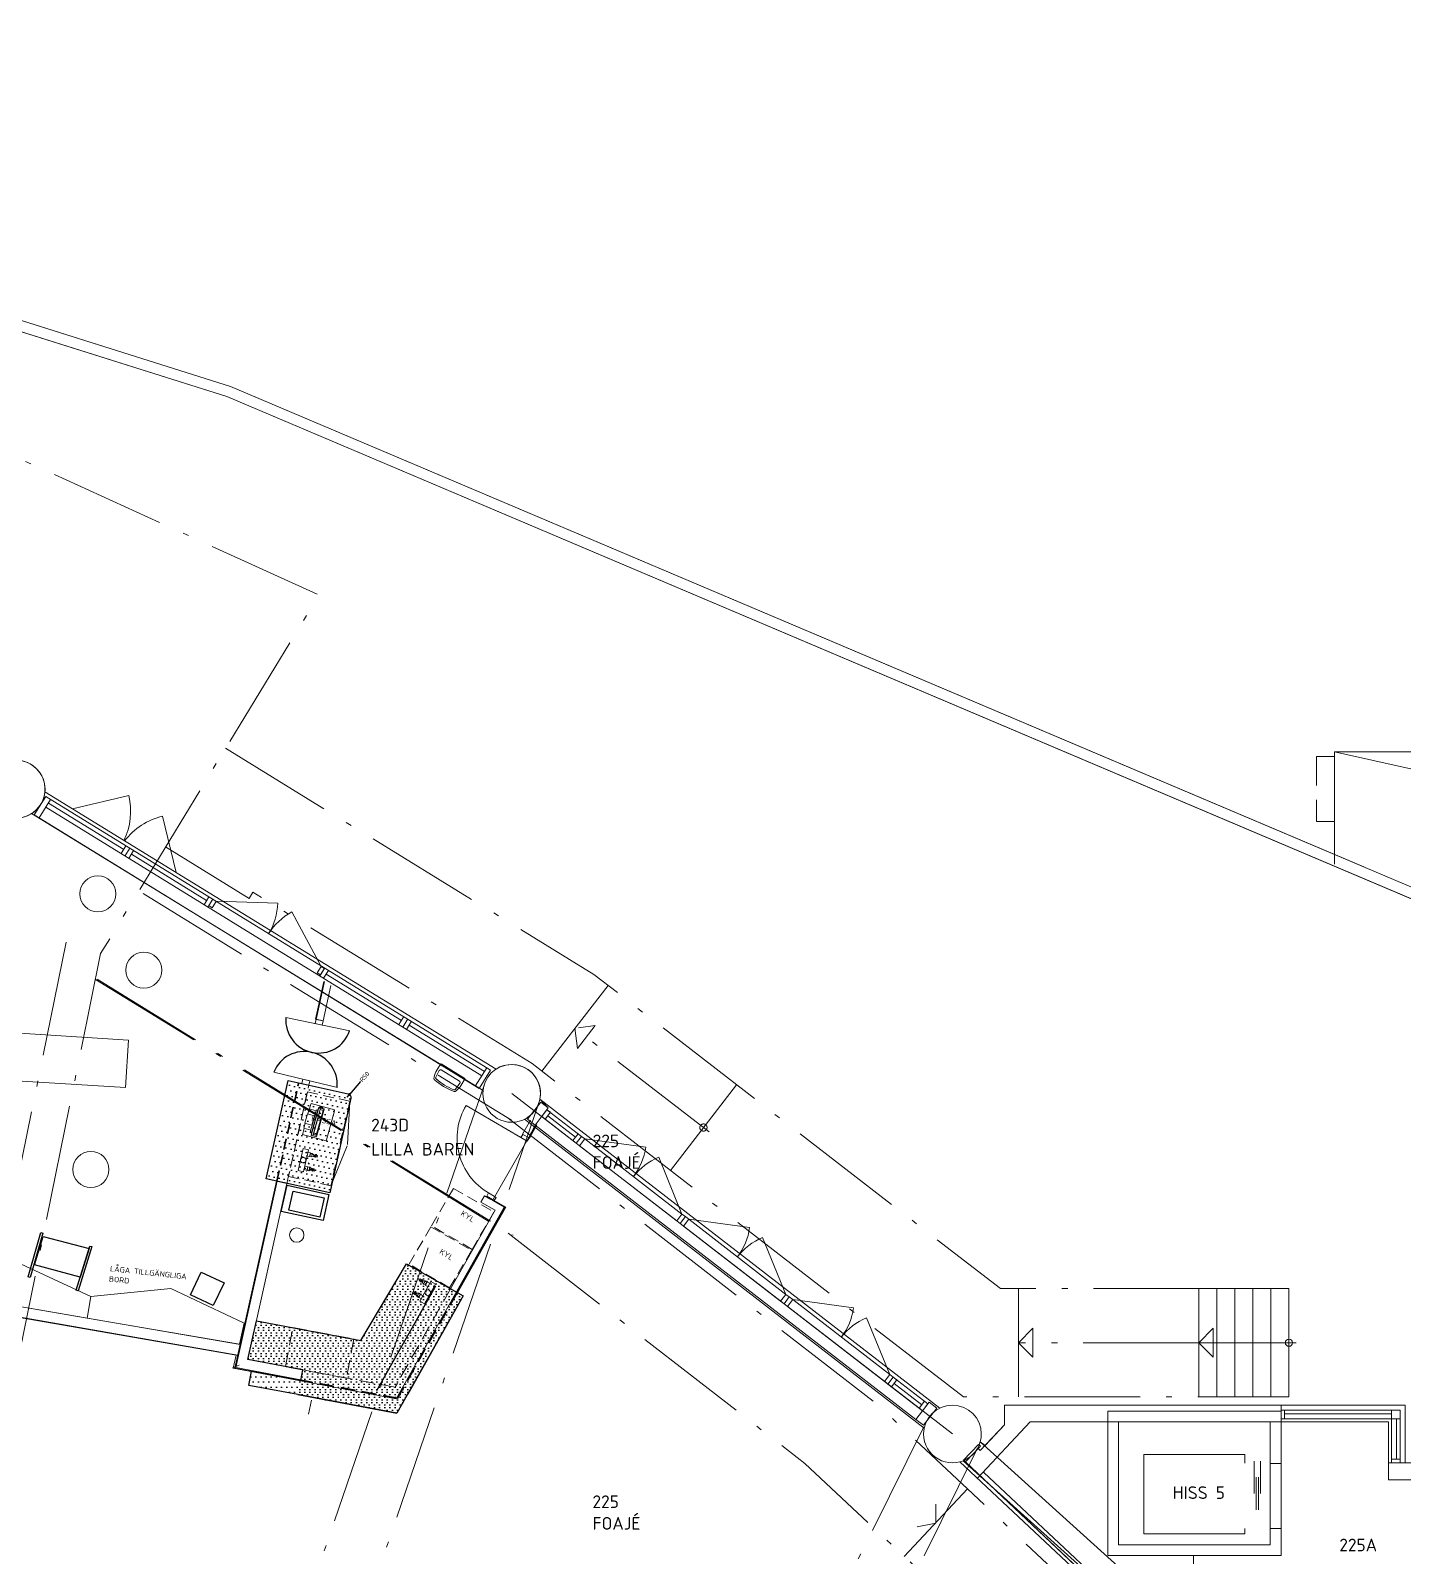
# Model space of a CAD drawing. Header units: millimetres. Extents: x -106764 to 80178, y -104573 to 57950.
# Drawn here: x 25211 to 44226, y 36826 to 57950 of the extents above; entities that cross this region are included whole.
import ezdxf

# ---------------------------------------------------------------- set-up
doc = ezdxf.new("R2010")
doc.units = ezdxf.units.MM
doc.header["$LTSCALE"] = 100
for name, pattern in [('2 Streckad kort', [2.25, 1.5, -0.75]), ('CONTINU', [0]), ('DASHED_2', [3, 2, -1]), ('IMPORT-A_PSTRECK_4', [24, 16, -3.6, 0.8, -3.6]), ('IMPORT-DASHED', [6, 4, -2])]:
    doc.linetypes.add(name, pattern=pattern)
doc.layers.get('DEFPOINTS').update_dxf_attribs({"lineweight": 9})
doc.layers.add('_LS skiss', color=6, linetype='CONTINU', lineweight=9, plot=False)
for name, color, linetype, lineweight in [('_LS SKISS RÖD', 1, 'CONTINU', 9), ('A-------AA-', 1, 'Continuous', 18), ('A-------T--', 1, 'Continuous', 13), ('A------D1-', 1, 'Continuous', 9), ('A-27C---E-N', 7, 'Continuous', 18), ('A-27D---E-N', 7, 'Continuous', 9), ('A-3312-EA-', 3, 'Continuous', 9), ('A-33121---', 1, 'Continuous', 9), ('A-3551-EA-', 1, 'Continuous', 9), ('A-3552-EA-', 1, 'Continuous', 9), ('A-3652-EA-', 1, 'Continuous', 9), ('A-42D--CE-E', 1, 'Continuous', 13), ('A-42D--CE-N', 1, 'Continuous', 9), ('A-43CB--E-N', 3, 'Continuous', 18), ('A-43CB--EJN', 1, 'Continuous', 9), ('A-43CC-CE-E', 10, 'Continuous', 25), ('A-44B---E-N', 1, 'Continuous', 9), ('A-45BY--E-N', 1, 'Continuous', 9), ('A-46C---E-N', 1, 'Continuous', 9), ('A-5-----E--', 1, 'Continuous', 0), ('A-5-----E-N', 1, 'Continuous', 9), ('A-71----E--', 1, 'Continuous', 0), ('A-A-BTA-E-A', 4, 'Continuous', 0), ('A030', 7, 'Continuous', 9), ('A030-B', 1, 'IMPORT-DASHED', 9), ('A030-O', 1, 'IMPORT-A_PSTRECK_4', 9), ('A030-R', 1, 'Continuous', 9), ('A032', 3, 'Continuous', 9), ('A036-O', 1, 'IMPORT-A_PSTRECK_4', 9), ('A036-R', 1, 'Continuous', 9), ('A037', 1, 'IMPORT-A_PSTRECK_4', 9), ('A040', 3, 'Continuous', 9), ('A045', 1, 'Continuous', 9), ('A050', 1, 'Continuous', 9), ('A120', 9, 'Continuous', 9), ('A120-NR', 9, 'Continuous', 9)]:
    doc.layers.add(name, color=color, linetype=linetype, lineweight=lineweight)
doc.layers.add('A-46B--B--N', color=1, linetype='Continuous')
doc.layers.add('människor', color=1, linetype='Continuous')
doc.styles.add('ISO', font='isocp.shx')
doc.styles.add('ISOCPEUR_3', font='isocpeur.ttf', dxfattribs={"height": 175})
doc.dimstyles.new('ABAKO1-100', dxfattribs={"dimscale": 100, "dimtxt": 2.5, "dimasz": 1, "dimexe": 1, "dimexo": 2, "dimgap": 1, "dimtad": 1, "dimdec": 0, "dimzin": 0, "dimdsep": 46, "dimtxsty": 'ISO', "dimblk1": 'OBLIQUE', "dimblk2": 'OBLIQUE', "dimsah": 1, "dimcen": 1, "dimdle": 1, "dimadec": 0, "dimazin": 0, "dimtfac": 1, "dimtdec": 0, "dimtmove": 0, "dimatfit": 3, "dimldrblk": 'OBLIQUE', "dimfxl": 1, "dimtolj": 1, "dimtzin": 0, "dimarcsym": 0})

# ---------------------------------------------------------------- blocks, each defined once
blk = doc.blocks.new('M_Concrete-Round-Column - 800 mm-1233862-A-40_P0010')
at = {"layer": 'A-27D---E-N'}
for start, end in [(360, 180), (180, 360)]:
    blk.add_arc((0, 0), 400, start, end, dxfattribs=at)
blk = doc.blocks.new('M_Concrete-Round-Column - 800 mm-1233887-A-40_P0010')
at = {"layer": 'A-27D---E-N'}
for start, end in [(360, 180), (180, 360)]:
    blk.add_arc((0, 0), 400, start, end, dxfattribs=at)
blk = doc.blocks.new('M_Concrete-Round-Column - 800 mm-1233912-A-40_P0010')
at = {"layer": 'A-27D---E-N'}
for start, end in [(360, 180), (180, 360)]:
    blk.add_arc((0, 0), 400, start, end, dxfattribs=at)
blk = doc.blocks.new('Parytterdörr standard - YDD_2000x2200_Bef-9789660-A-40_P0010')
at = {"layer": 'A-42D--CE-E'}
for p, q in [((-855, 245), (-287, 813)), ((830, 245), (262, 813))]:
    blk.add_line(p, q, dxfattribs=at)
for centre, start, end in [((-950, 150), 5.8226, 45), ((925, 150), 135, 174.1774)]:
    blk.add_arc(centre, 937, start, end, dxfattribs=at)
blk = doc.blocks.new('handfat litet')
at = {"layer": 'A050', "extrusion": (0, 0, -1)}
for p, q in [((33, 154), (40, 286)), ((467, 154), (460, 286)), ((0, 35), (500, 35)), ((56, 127), (444, 127))]:
    blk.add_line(p, q, dxfattribs=at)
for centre, radius, start, end in [((-557, 138), 566, 349.5311, 17.3051), ((-55, 301), 38.8, 8.6032, 69.2146), ((-65, 285), 25.5, 3.0053, 80.8954), ((-250, -731), 1088, 78.9124, 101.0876), ((-250, -716), 1043, 79.5582, 100.3816), ((-435, 285), 25.5, 97.9072, 176.9947), ((-445, 301), 38.8, 110.7854, 171.3968), ((57, 138), 566, 162.6949, 190.4689), ((-55, 150), 22.8, 267.062, 10.0022), ((-445, 150), 22.8, 169.9978, 272.938)]:
    blk.add_arc(centre, radius, start, end, dxfattribs=at)
blk = doc.blocks.new('2 öltappar')
at = {"layer": 'A-5-----E-N'}
for p, q in [((31482, 238056), (31496, 238077)), ((31515, 238064), (31496, 238077)), ((31379, 237891), (31394, 237912)), ((31379, 237891), (31399, 237878)), ((31413, 237899), (31394, 237912)), ((31398, 237882), (31400, 237881)), ((31399, 237878), (31413, 237899)), ((31413, 237899), (31399, 237878)), ((31408, 237884), (31399, 237878)), ((31421, 237894), (31406, 237873)), ((31406, 237873), (31421, 237894)), ((31408, 237883), (31406, 237873)), ((31406, 237873), (31422, 237863)), ((31411, 237896), (31409, 237898)), ((31411, 237888), (31413, 237899)), ((31421, 237894), (31411, 237888)), ((31436, 237884), (31421, 237894)), ((31436, 237884), (31422, 237863)), ((31422, 237863), (31436, 237838)), ((31464, 237880), (31436, 237884)), ((31445, 237852), (31454, 237866)), ((31455, 237866), (31461, 237876)), ((31485, 237866), (31457, 237824)), ((31459, 237822), (31488, 237864)), ((31461, 237876), (31464, 237880)), ((31461, 237876), (31461, 237876)), ((31485, 237866), (31464, 237880)), ((31642, 238031), (31469, 237772)), ((31482, 238056), (31501, 238043)), ((31527, 237838), (31488, 237864)), ((31500, 238047), (31503, 238046)), ((31501, 238043), (31515, 238064)), ((31515, 238064), (31501, 238043)), ((31501, 238043), (31510, 238049)), ((31523, 238059), (31509, 238038)), ((31509, 238038), (31523, 238059)), ((31511, 238049), (31509, 238038)), ((31509, 238038), (31524, 238028)), ((31513, 238062), (31511, 238063)), ((31515, 238064), (31513, 238054)), ((31523, 238059), (31514, 238053)), ((31538, 238049), (31523, 238059)), ((31538, 238049), (31524, 238028)), ((31524, 238028), (31538, 238003)), ((31532, 237729), (31705, 237989)), ((31536, 237941), (31534, 237943)), ((31566, 238045), (31538, 238049)), ((31538, 238003), (31541, 238007)), ((31538, 238003), (31559, 237989)), ((31541, 238007), (31548, 238017)), ((31541, 238007), (31541, 238007)), ((31548, 238018), (31557, 238031)), ((31557, 238031), (31563, 238041)), ((31588, 238031), (31559, 237989)), ((31562, 237987), (31590, 238029)), ((31562, 237987), (31601, 237961)), ((31564, 238041), (31563, 238041)), ((31564, 238042), (31566, 238045)), ((31588, 238031), (31566, 238045)), ((31572, 238001), (31575, 237999)), ((31630, 238003), (31590, 238029)), ((31600, 238036), (31597, 238038)), ((31705, 237989), (31642, 238031)), ((31436, 237838), (31438, 237842)), ((31436, 237838), (31457, 237824)), ((31439, 237842), (31438, 237842)), ((31439, 237842), (31445, 237852)), ((31459, 237826), (31461, 237825)), ((31459, 237822), (31499, 237796)), ((31532, 237730), (31469, 237772)), ((31477, 237856), (31474, 237857))]:
    blk.add_line(p, q, dxfattribs=at)
at = {"layer": 'A-5-----E-N', "flags": 128}
for points in [[(31410, 237895), (31410, 237895), (31409, 237895), (31409, 237895), (31409, 237895), (31408, 237895), (31408, 237895), (31408, 237895), (31407, 237895), (31407, 237895), (31406, 237895), (31406, 237895), (31406, 237895), (31405, 237895), (31405, 237894), (31405, 237894), (31404, 237894), (31404, 237894), (31404, 237894), (31403, 237893), (31403, 237893), (31403, 237893), (31403, 237892), (31402, 237892), (31402, 237892), (31402, 237892), (31402, 237891), (31401, 237891), (31401, 237891), (31401, 237890), (31401, 237890), (31401, 237890), (31401, 237889), (31400, 237889), (31400, 237889), (31400, 237888), (31400, 237888), (31400, 237887), (31400, 237887), (31400, 237887), (31400, 237886), (31400, 237886), (31400, 237886), (31400, 237885), (31400, 237885), (31400, 237884), (31400, 237884), (31400, 237884), (31400, 237883), (31400, 237883), (31401, 237883), (31401, 237882), (31401, 237882)], [(31411, 237889), (31411, 237889), (31411, 237889), (31411, 237889), (31411, 237889), (31411, 237889), (31411, 237889), (31410, 237889), (31410, 237889), (31410, 237889), (31410, 237889), (31410, 237889), (31410, 237889), (31410, 237889), (31410, 237889), (31409, 237889), (31409, 237889), (31409, 237889), (31409, 237889), (31409, 237889), (31409, 237889), (31409, 237889), (31409, 237889), (31408, 237889), (31408, 237889), (31408, 237889), (31408, 237889), (31408, 237889), (31408, 237889), (31408, 237889), (31408, 237889), (31408, 237888), (31408, 237888), (31407, 237888), (31407, 237888), (31407, 237888), (31407, 237888), (31407, 237888), (31407, 237888), (31407, 237888), (31407, 237888), (31407, 237888), (31407, 237887), (31407, 237887), (31407, 237887), (31407, 237887), (31407, 237887), (31406, 237887), (31406, 237887), (31406, 237887), (31406, 237886), (31406, 237886), (31406, 237886), (31406, 237886), (31406, 237886), (31406, 237886), (31406, 237886), (31406, 237886), (31406, 237885), (31406, 237885), (31406, 237885), (31406, 237885), (31407, 237885), (31407, 237885), (31407, 237885), (31407, 237885), (31407, 237884), (31407, 237884), (31407, 237884), (31407, 237884), (31407, 237884), (31407, 237884), (31407, 237884), (31407, 237884), (31407, 237884), (31407, 237884), (31408, 237883), (31408, 237883), (31408, 237883), (31408, 237883)], [(31408, 237883), (31408, 237883), (31408, 237883), (31408, 237883), (31408, 237883), (31408, 237883), (31408, 237883), (31409, 237883), (31409, 237883), (31409, 237883), (31409, 237883), (31409, 237883), (31409, 237883), (31409, 237883), (31409, 237883), (31410, 237883), (31410, 237883), (31410, 237883), (31410, 237883), (31410, 237883), (31410, 237883), (31410, 237883), (31410, 237883), (31411, 237883), (31411, 237883), (31411, 237883), (31411, 237883), (31411, 237883), (31411, 237883), (31411, 237883), (31411, 237883), (31411, 237883), (31412, 237883), (31412, 237884), (31412, 237884), (31412, 237884), (31412, 237884), (31412, 237884), (31412, 237884), (31412, 237884), (31412, 237884), (31412, 237884), (31412, 237884), (31412, 237885), (31412, 237885), (31412, 237885), (31413, 237885), (31413, 237885), (31413, 237885), (31413, 237885), (31413, 237885), (31413, 237886), (31413, 237886), (31413, 237886), (31413, 237886), (31413, 237886), (31413, 237886), (31413, 237886), (31413, 237886), (31413, 237887), (31413, 237887), (31413, 237887), (31413, 237887), (31412, 237887), (31412, 237887), (31412, 237887), (31412, 237887), (31412, 237888), (31412, 237888), (31412, 237888), (31412, 237888), (31412, 237888), (31412, 237888), (31412, 237888), (31412, 237888), (31412, 237888), (31412, 237888), (31411, 237888), (31411, 237889), (31411, 237889)], [(31409, 237876), (31409, 237876), (31410, 237876), (31410, 237876), (31410, 237876), (31411, 237876), (31411, 237877), (31412, 237877), (31412, 237877), (31412, 237877), (31413, 237877), (31413, 237877), (31413, 237877), (31414, 237877), (31414, 237878), (31414, 237878), (31415, 237878), (31415, 237878), (31415, 237878), (31416, 237879), (31416, 237879), (31416, 237879), (31416, 237879), (31417, 237880), (31417, 237880), (31417, 237880), (31417, 237881), (31418, 237881), (31418, 237881), (31418, 237882), (31418, 237882), (31418, 237882), (31418, 237883), (31419, 237883), (31419, 237883), (31419, 237884), (31419, 237884), (31419, 237884), (31419, 237885), (31419, 237885), (31419, 237886), (31419, 237886), (31419, 237886), (31419, 237887), (31419, 237887), (31419, 237887), (31419, 237888), (31419, 237888), (31419, 237889), (31419, 237889), (31418, 237889), (31418, 237890), (31418, 237890)], [(31513, 238061), (31512, 238061), (31512, 238061), (31512, 238061), (31511, 238061), (31511, 238061), (31510, 238061), (31510, 238060), (31510, 238060), (31509, 238060), (31509, 238060), (31509, 238060), (31508, 238060), (31508, 238060), (31508, 238060), (31507, 238059), (31507, 238059), (31507, 238059), (31506, 238059), (31506, 238059), (31506, 238058), (31505, 238058), (31505, 238058), (31505, 238057), (31505, 238057), (31504, 238057), (31504, 238057), (31504, 238056), (31504, 238056), (31504, 238056), (31503, 238055), (31503, 238055), (31503, 238055), (31503, 238054), (31503, 238054), (31503, 238053), (31503, 238053), (31503, 238053), (31503, 238052), (31503, 238052), (31502, 238052), (31502, 238051), (31502, 238051), (31503, 238050), (31503, 238050), (31503, 238050), (31503, 238049), (31503, 238049), (31503, 238049), (31503, 238048), (31503, 238048), (31503, 238047), (31503, 238047)], [(31514, 238054), (31514, 238054), (31514, 238054), (31513, 238054), (31513, 238054), (31513, 238054), (31513, 238054), (31513, 238054), (31513, 238054), (31513, 238054), (31513, 238054), (31512, 238054), (31512, 238054), (31512, 238054), (31512, 238054), (31512, 238054), (31512, 238054), (31512, 238054), (31512, 238054), (31511, 238054), (31511, 238054), (31511, 238054), (31511, 238054), (31511, 238054), (31511, 238054), (31511, 238054), (31511, 238054), (31510, 238054), (31510, 238054), (31510, 238054), (31510, 238054), (31510, 238054), (31510, 238054), (31510, 238054), (31510, 238053), (31510, 238053), (31510, 238053), (31510, 238053), (31509, 238053), (31509, 238053), (31509, 238053), (31509, 238053), (31509, 238053), (31509, 238053), (31509, 238052), (31509, 238052), (31509, 238052), (31509, 238052), (31509, 238052), (31509, 238052), (31509, 238052), (31509, 238052), (31509, 238051), (31509, 238051), (31509, 238051), (31509, 238051), (31509, 238051), (31509, 238051), (31509, 238051), (31509, 238051), (31509, 238050), (31509, 238050), (31509, 238050), (31509, 238050), (31509, 238050), (31509, 238050), (31509, 238050), (31509, 238050), (31509, 238049), (31509, 238049), (31509, 238049), (31510, 238049), (31510, 238049), (31510, 238049), (31510, 238049), (31510, 238049), (31510, 238049), (31510, 238049), (31510, 238049), (31510, 238049)], [(31510, 238049), (31510, 238048), (31510, 238048), (31511, 238048), (31511, 238048), (31511, 238048), (31511, 238048), (31511, 238048), (31511, 238048), (31511, 238048), (31511, 238048), (31512, 238048), (31512, 238048), (31512, 238048), (31512, 238048), (31512, 238048), (31512, 238048), (31512, 238048), (31512, 238048), (31513, 238048), (31513, 238048), (31513, 238048), (31513, 238048), (31513, 238048), (31513, 238048), (31513, 238048), (31513, 238048), (31513, 238048), (31514, 238048), (31514, 238048), (31514, 238049), (31514, 238049), (31514, 238049), (31514, 238049), (31514, 238049), (31514, 238049), (31514, 238049), (31514, 238049), (31515, 238049), (31515, 238049), (31515, 238049), (31515, 238050), (31515, 238050), (31515, 238050), (31515, 238050), (31515, 238050), (31515, 238050), (31515, 238050), (31515, 238050), (31515, 238051), (31515, 238051), (31515, 238051), (31515, 238051), (31515, 238051), (31515, 238051), (31515, 238051), (31515, 238051), (31515, 238052), (31515, 238052), (31515, 238052), (31515, 238052), (31515, 238052), (31515, 238052), (31515, 238052), (31515, 238052), (31515, 238053), (31515, 238053), (31515, 238053), (31515, 238053), (31515, 238053), (31515, 238053), (31514, 238053), (31514, 238053), (31514, 238053), (31514, 238053), (31514, 238054), (31514, 238054), (31514, 238054), (31514, 238054), (31514, 238054)], [(31511, 238042), (31512, 238042), (31512, 238042), (31512, 238042), (31513, 238042), (31513, 238042), (31514, 238042), (31514, 238042), (31514, 238042), (31515, 238042), (31515, 238042), (31515, 238042), (31516, 238042), (31516, 238043), (31516, 238043), (31517, 238043), (31517, 238043), (31517, 238043), (31518, 238044), (31518, 238044), (31518, 238044), (31519, 238044), (31519, 238045), (31519, 238045), (31519, 238045), (31520, 238045), (31520, 238046), (31520, 238046), (31520, 238046), (31520, 238047), (31521, 238047), (31521, 238047), (31521, 238048), (31521, 238048), (31521, 238049), (31521, 238049), (31521, 238049), (31521, 238050), (31521, 238050), (31521, 238050), (31522, 238051), (31522, 238051), (31522, 238052), (31521, 238052), (31521, 238052), (31521, 238053), (31521, 238053), (31521, 238053), (31521, 238054), (31521, 238054), (31521, 238055), (31521, 238055), (31521, 238055)]]:
    blk.add_lwpolyline(points, dxfattribs=at)
at = {"layer": 'A-5-----E-N'}
for centre, radius, start, end in [((31410, 237886), 11.1, 81.7789, 210.6637), ((31402, 237875), 4.76, 146.2213, 326.2213), ((31402, 237875), 4.76, 146.2213, 326.2213), ((31410, 237886), 11.1, 261.7789, 30.6637), ((31417, 237896), 4.76, 326.2213, 146.2213), ((31417, 237896), 4.76, 326.2213, 146.2213), ((31505, 238041), 4.76, 146.2213, 326.2213), ((31505, 238041), 4.76, 146.2213, 326.2213), ((31512, 238051), 11.1, 81.7789, 210.6637), ((31512, 238051), 11.1, 261.7789, 30.6637), ((31519, 238062), 4.76, 326.2213, 146.2213), ((31519, 238062), 4.76, 326.2213, 146.2213), ((31587, 237880), 38.1, 56.2213, 236.2213), ((31587, 237880), 38.1, 236.2213, 56.2213)]:
    blk.add_arc(centre, radius, start, end, dxfattribs=at)
blk = doc.blocks.new('_Oblique')
at = {"color": 0, "linetype": 'ByBlock', "lineweight": -2}
blk.add_line((-0.5, -0.5), (0.5, 0.5), dxfattribs=at)
blk = doc.blocks.new('*D911')
at = {"layer": 'A------D1-', "color": 0, "lineweight": -2, "transparency": 16777216}
for p in [(45056, 58688), (45240, 58908)]:
    blk.add_line(p, (45088, 58726), dxfattribs=at)
at = {"layer": 'DEFPOINTS', "color": 0, "transparency": 16777216}
for p in [(45088, 58726), (45056, 58688)]:
    blk.add_point(p, dxfattribs=at)
at = {"layer": 'A------D1-', "color": 0, "lineweight": -2, "transparency": 16777216, "xscale": 25, "yscale": 25, "zscale": 25, "rotation": 229.9912660399048}
blk.add_blockref('_Oblique', (45088, 58726), dxfattribs=at)
at = {"layer": 'A------D1-', "color": 0, "transparency": 16777216, "insert": (45295, 58972), "char_height": 62.5, "attachment_point": 5, "rotation": 49.9913, "style": 'ISO'}
blk.add_mtext('\\A1;R50', dxfattribs=at)
blk = doc.blocks.new('Kassaregister - Kassaregister-V1-PLAN BAR 1 PLAN 2')
at = {"layer": 'A-46C---E-N'}
for p, q in [((-214, 273), (-214, -66)), ((-214, 273), (-201, 273)), ((-201, 273), (-127, 273)), ((-57, 279), (-127, 279)), ((-127, 279), (-127, 177)), ((-57, 255), (-57, 282)), ((-57, 282), (77, 282)), ((-57, 182), (-57, 255)), ((77, 282), (77, 255)), ((151, 279), (77, 279)), ((77, 255), (77, 182)), ((151, 177), (151, 279)), ((151, 273), (218, 273)), ((218, 273), (230, 273)), ((230, -66), (230, 273)), ((-196, 152), (203, 152)), ((-196, 152), (-196, 131)), ((203, 131), (-196, 131)), ((-196, 131), (-196, 79)), ((-196, 79), (203, 79)), ((-179, 156), (185, 156)), ((-179, 153), (-179, 156)), ((185, 153), (-179, 153)), ((-176, 82), (-176, 127)), ((-176, 127), (182, 127)), ((-176, 85), (182, 85)), ((182, 82), (-176, 82)), ((-158, 177), (164, 177)), ((-158, 156), (-158, 177)), ((-57, 179), (-57, 182)), ((-57, 182), (77, 182)), ((-57, 177), (-57, 179)), ((-57, 179), (77, 179)), ((77, 182), (77, 179)), ((77, 179), (77, 177)), ((164, 177), (164, 156)), ((182, 127), (182, 82)), ((185, 156), (185, 153)), ((203, 131), (203, 152)), ((227, 146), (203, 146)), ((203, 79), (203, 131)), ((203, 102), (211, 102)), ((211, 125), (211, 136)), ((211, 136), (218, 136)), ((211, 125), (211, 118)), ((218, 121), (211, 121)), ((211, 102), (211, 118)), ((211, 102), (211, 102)), ((218, 136), (218, 125)), ((218, 118), (218, 125)), ((218, 118), (218, 102)), ((218, 102), (227, 102)), ((218, 102), (218, 102)), ((227, 146), (227, 125)), ((227, 125), (227, 118)), ((227, 118), (227, 102)), ((227, 102), (227, 102)), ((-201, -66), (-214, -66)), ((218, -66), (-201, -66)), ((149, -66), (149, -69)), ((156, -69), (150, -69)), ((162, -69), (156, -69)), ((163, -69), (163, -66)), ((230, -66), (218, -66))]:
    blk.add_line(p, q, dxfattribs=at)
at = {"layer": 'A-46C---E-N', "flags": 128}
for points in [[(-36, 179), (-36, 180), (-35, 180), (-35, 181), (-34, 181), (-34, 181), (-34, 181), (-34, 181), (-33, 181), (-33, 181), (-33, 181), (-33, 181), (-33, 181), (-32, 181), (-32, 181), (-32, 181), (-32, 181), (-32, 181), (-32, 181), (-32, 181), (-32, 181), (-32, 181), (-32, 181), (-32, 181), (-31, 181), (-31, 181), (-31, 181), (-31, 181), (-31, 181), (-31, 181), (-31, 181), (-31, 181), (-31, 181), (-31, 181), (-31, 181), (-31, 181)], [(-25, 179), (-26, 180), (-26, 180), (-27, 181), (-27, 181), (-28, 181), (-28, 181), (-28, 181), (-28, 181), (-28, 181), (-29, 181), (-29, 181), (-29, 181), (-29, 181), (-29, 181), (-29, 181), (-29, 181), (-30, 181), (-30, 181), (-30, 181), (-30, 181), (-30, 181), (-30, 181), (-30, 181), (-30, 181), (-30, 181), (-30, 181), (-30, 181), (-30, 181), (-30, 181), (-31, 181), (-31, 181), (-31, 181), (-31, 181), (-31, 181), (-31, 181)], [(44, 179), (44, 180), (45, 180), (45, 181), (46, 181), (46, 181), (46, 181), (47, 181), (47, 181), (47, 181), (47, 181), (47, 181), (48, 181), (48, 181), (48, 181), (48, 181), (48, 181), (48, 181), (48, 181), (48, 181), (48, 181), (48, 181), (49, 181), (49, 181), (49, 181), (49, 181), (49, 181), (49, 181), (49, 181), (49, 181), (49, 181), (49, 181), (49, 181), (49, 181), (49, 181), (49, 181)], [(55, 179), (54, 180), (54, 180), (53, 181), (53, 181), (53, 181), (52, 181), (52, 181), (52, 181), (52, 181), (52, 181), (51, 181), (51, 181), (51, 181), (51, 181), (51, 181), (51, 181), (51, 181), (51, 181), (50, 181), (50, 181), (50, 181), (50, 181), (50, 181), (50, 181), (50, 181), (50, 181), (50, 181), (50, 181), (50, 181), (50, 181), (50, 181), (49, 181), (49, 181), (49, 181), (49, 181)]]:
    blk.add_lwpolyline(points, dxfattribs=at)
blk = doc.blocks.new('A$C650f08bc')
at = {"layer": 'A-46B--B--N'}
h = blk.add_hatch(dxfattribs=at)
h.set_pattern_fill('DOTS', color=256, scale=45, angle=-12.52201)
h.set_pattern_definition([(347.477993, (-10119.404, -240291.32), (50.357793, 61.993856), [0, -71.4375])])
h.paths.add_polyline_path([(18588, 693.1), (19466.6, 498), (19163.7, -865.5), (18285.1, -670.3)])
h = blk.add_hatch(dxfattribs=at)
h.set_pattern_fill('DOTS', color=256, scale=45)
h.set_pattern_definition([(0, (-10170.28, -240266.27), (35.71875, 71.4375), [0, -71.4375])])
h.paths.add_polyline_path([(20230.1, -1848.1), (21012.9, -2292.1), (20096.4, -3916.5), (18721, -3658.6), (18792.2, -3315.8), (18029.1, -3172.7), (18147.3, -2638.3), (19601.2, -2908)])
h = blk.add_hatch(dxfattribs=at)
h.set_pattern_fill('DOTS', color=256, scale=45)
h.set_pattern_definition([(0, (-10170.28, -62710.4), (35.71875, 71.4375), [0, -71.4375])])
h.paths.add_polyline_path([(21012.9, -2292.1), (20230.1, -1848.1), (19596.5, -2908.5), (18150.8, -2634.7), (18029.1, -3172.7), (18790.2, -3317), (18761.4, -3461.6), (18078.9, -3333.7), (18041.9, -3531.2), (18719.8, -3659.2), (20096.4, -3916.5)])
at = {"layer": '_LS skiss'}
blk.add_line((20628.8, -2075.6), (20715.1, -2126), dxfattribs=at)
at = {"layer": '_LS SKISS RÖD'}
blk.add_lwpolyline([(14429.2, 1374), (16373, 1252.2), (16331.8, 593.5), (14063.5, 735.6), (12793.7, 2620.5), (13341, 2989.2)], close=True, dxfattribs=at)
blk.add_lwpolyline([(18792.2, -3315.8), (18772.1, -3413.8)], dxfattribs=at)
for centre in [(15949.7, 3278), (16587.7, 2221), (15854.7, -539.9)]:
    blk.add_circle(centre, 250, dxfattribs=at)
at = {"layer": 'A-------AA-'}
blk.add_line((21814.2, -96.7), (21054.9, 346.2), dxfattribs=at)
for points in [[(15800.2, -2598.8), (15855.5, -2298.9), (14818.8, -1820.6), (13677.5, -1977.7), (13631.5, -2224.5), (15800.2, -2598.8)], [(15855.5, -2298.9), (15800.2, -2598.8), (17914.8, -2961.5), (17976.8, -2668), (16960.3, -2190.1), (15855.5, -2298.9)]]:
    blk.add_lwpolyline(points, dxfattribs=at)
blk.add_arc((21808.7, -106.1), 879, 149.03149, 239.74576, dxfattribs=at)
at = {"layer": 'A-------T--', "extrusion": (0, 0, -1)}
blk.add_line((18912.1, -3737.5), (18870.6, -3929.5), dxfattribs=at)
at = {"layer": 'A-3652-EA-'}
for p, q in [((18974.6, 1539.6), (18961.6, 1481)), ((18961.6, 1481), (19059.2, 1459.3)), ((19072.2, 1517.9), (18974.6, 1539.6)), ((19059.2, 1459.3), (19072.2, 1517.9)), ((18790.3, 709.8), (18777.3, 651.2)), ((18777.3, 651.2), (18874.9, 629.5)), ((18887.9, 688.1), (18790.3, 709.8)), ((18874.9, 629.5), (18887.9, 688.1))]:
    blk.add_line(p, q, dxfattribs=at)
at = {"layer": 'A-3652-EA-', "flags": 128}
for points in [[(19000.6, 1472.3), (19000.6, 1472.3), (18556.8, 1563.8)], [(19444.4, 1380.9), (19444.4, 1380.9), (19000.6, 1472.3)], [(18829.3, 701.1), (18829.3, 701.1), (18388.5, 806.1)], [(19270.1, 596.1), (19270.1, 596.1), (18829.3, 701.1)]]:
    blk.add_lwpolyline(points, dxfattribs=at)
at = {"layer": 'A-42D--CE-N', "flags": 128}
for points in [[(21901.6, -146.9), (21926.7, -103.7), (21839.4, -53.5), (21814.2, -96.7)], [(21443.7, -969.5), (21469.1, -926.4), (21365.8, -865.4), (21340.4, -908.5)]]:
    blk.add_lwpolyline(points, close=True, dxfattribs=at)
at = {"layer": 'A-43CB--E-N'}
for p, q in [((21930.8, -105.5), (21834.9, -51.4)), ((20926.5, -2242.8), (20839.5, -2193.5))]:
    blk.add_line(p, q, dxfattribs=at)
for points in [[(19081.9, 2064), (18965.8, 1541.4), (19072.7, 1517.6), (19072.7, 1517.6), (19181.1, 2006.9)], [(19091.6, 2061.9), (18975.6, 1539.4), (19072.8, 1517.8), (19181.1, 2006.9)], [(18777.1, 651.3), (18874.7, 629.5), (18874.8, 629.6), (18729.3, 661.9)], [(18798.9, 748.8), (18798.9, 748.8)], [(21945.6, 144.9), (21834.9, -51.4)], [(22024.9, 81.8), (21922.1, -100.6)], [(22033.6, 76.9), (22033.6, 76.9), (21930.8, -105.5)], [(18435.8, -703.8), (18571.5, -733.9), (18029.1, -3172.7), (18792.2, -3315.8), (18763.5, -3451.9), (17862.2, -3282.9), (18435.8, -703.8)], [(21260, -993.2), (21454.7, -1102.1), (20839.4, -2193.6), (20839.4, -2193.6)], [(21329.9, -916.4), (21590.8, -1064.4), (20926.5, -2242.8), (20926.5, -2242.8)], [(21442.7, -971.3), (21604.4, -1060.6), (20935.2, -2247.8)], [(21260, -993.2), (21309.2, -905.9), (21396.4, -955.5)]]:
    blk.add_lwpolyline(points, dxfattribs=at)
at = {"layer": 'A-43CB--E-N', "linetype": '2 Streckad kort'}
for points in [[(18426.1, -701.6), (18729.3, 661.9)], [(18435.8, -703.8), (18739.1, 659.7)], [(18571.5, -733.9), (18571.5, -733.9), (18874.8, 629.6), (18874.8, 629.6)], [(18573, -734.3), (18573, -734.3)]]:
    blk.add_lwpolyline(points, dxfattribs=at)
at = {"layer": 'A-43CB--E-N'}
blk.add_lwpolyline([(18426.1, -701.6), (18571.5, -733.9), (18029.1, -3172.7), (18792.2, -3315.8), (18761.4, -3461.6), (17850.2, -3290.8)], close=True, dxfattribs=at)
at = {"layer": 'A-43CB--E-N', "linetype": 'DASHED_2'}
for points in [[(20934.7, -2247.7), (20107.3, -3714), (18761.4, -3461.6)], [(20926, -2242.7), (20926, -2242.7), (20102.1, -3702.8), (18763.5, -3451.9)], [(20839.4, -2193.6), (20839.4, -2193.6), (20070.4, -3555.5), (18792.2, -3315.8)]]:
    blk.add_lwpolyline(points, dxfattribs=at)
blk.add_lwpolyline([(18651.2, -2729.8), (19496.5, -2888.4), (19395.1, -3428.9), (18549.8, -3270.4)], close=True, dxfattribs=at)
at = {"layer": 'A-45BY--E-N'}
blk.add_lwpolyline([(13605.6, -2366.1), (13631.5, -2224.5), (17922.7, -2964.8), (17890.2, -3111.3)], close=True, dxfattribs=at)
at = {"layer": 'A-46B--B--N', "linetype": '2 Streckad kort', "lineweight": 18}
blk.add_line((18855, 534.9), (18594.8, -636.7), dxfattribs=at)
at = {"layer": 'A-46B--B--N'}
for p, q in [((20630, -2156.8), (19810.8, -3608.6)), ((21013.1, -2291.9), (20244.5, -3654)), ((18046.3, -2641.6), (18047, -2641.7)), ((18721, -3658.6), (20096.4, -3916.5))]:
    blk.add_line(p, q, dxfattribs=at)
blk.add_lwpolyline([(18588, 693.1), (19417.8, 508.9, -0.4142137), (19455.7, 449.2), (19163.7, -865.5), (18285.1, -670.3)], format="xyb", close=True, dxfattribs=at)
at = {"layer": 'A-46B--B--N', "linetype": '2 Streckad kort', "lineweight": 18}
blk.add_lwpolyline([(18855, 534.9), (19440.7, 404.8), (19180.5, -766.8), (18594.7, -636.6)], dxfattribs=at)
at = {"layer": 'A-46B--B--N', "lineweight": 18}
for points in [[(19440.7, 404.8), (19408.7, -192.6)], [(19404.4, -212.1), (19180.5, -766.8)]]:
    blk.add_lwpolyline(points, dxfattribs=at)
at = {"layer": 'A-46B--B--N'}
for points in [[(18493.3, -1120.3), (18573.6, -759.1), (19153.6, -887.9), (19073.4, -1249.1)], [(18599.2, -1103.3), (18657.7, -839.7), (19087.3, -935.1), (19028.7, -1198.7)], [(17233.8, -2277.8), (17382.4, -1960.9), (17699.3, -2109.5), (17550.7, -2426.4)]]:
    blk.add_lwpolyline(points, close=True, dxfattribs=at)
at = {"layer": 'A-46B--B--N', "linetype": '2 Streckad kort', "lineweight": 18}
for points in [[(21136.4, -1647.5), (20575, -1319.8), (20877.5, -801.6), (21438.9, -1129.3)], [(20826.2, -2178.5), (20264.8, -1850.8), (20567.3, -1332.6), (21128.6, -1660.3)]]:
    blk.add_lwpolyline(points, close=True, dxfattribs=at)
at = {"layer": 'A-46B--B--N', "extrusion": (0, 0, -1)}
blk.add_lwpolyline([(-18150.8, -2634.7), (-19596.5, -2908.5), (-20230.1, -1848.1), (-21012.9, -2292.1), (-20096.4, -3916.5), (-18721, -3658.6), (-18724.3, -3659.2), (-18041.9, -3531.2), (-18078.9, -3333.7), (-18761.4, -3461.6), (-18792.2, -3315.8), (-18029.1, -3172.7)], close=True, dxfattribs=at)
at = {"layer": 'A-46B--B--N'}
for centre, radius, start, end in [((19009.7, 1526.7), 454.4, 175.31451, 341.39272), ((18812.2, 638.3), 455.7, 354.80577, 158.39796)]:
    blk.add_arc(centre, radius, start, end, dxfattribs=at)
at = {"layer": 'A-5-----E--'}
blk.add_line((17914.8, -2961.5), (17976.8, -2668), dxfattribs=at)
blk.add_circle((18707.5, -1448.7), 100, dxfattribs=at)
at = {"layer": 'A030-O'}
blk.add_lwpolyline([(15939.7, 2095), (21708.6, -1450.5)], dxfattribs=at)
at = {"layer": 'A120'}
for p, q in [((19181.1, 2006.9), (19072.7, 1517.6)), ((17910.6, -3252.3), (17816, -3288.2)), ((18078.9, -3333.7), (18042.7, -3531.4))]:
    blk.add_line(p, q, dxfattribs=at)
at = {"layer": 'människor'}
for points in [[(15188.9, -1423.1), (15011.6, -2037.1), (14984.6, -2029.3), (15161.9, -1415.3)], [(15828.5, -1634.4), (15705.9, -2034.2), (15073.9, -1860.3), (15194.4, -1467.3)], [(15865.7, -1609), (15678.4, -2220.1), (15651.5, -2211.8), (15838.8, -1600.7)]]:
    blk.add_lwpolyline(points, close=True, dxfattribs=at)
at = {"layer": 'A-------AA-'}
for p, rotation in [((-37547.7, 232847.7), 201.1437212747454), ((6598.9, -241810.5), 4.237630815391855)]:
    blk.add_blockref('2 öltappar', p, dxfattribs=dict(at, rotation=rotation))
at = {"layer": 'A-46C---E-N', "rotation": 74.56270936493796}
blk.add_blockref('Kassaregister - Kassaregister-V1-PLAN BAR 1 PLAN 2', (19107.2, 79.9), dxfattribs=at)
at = {"layer": 'A050', "extrusion": (0, 0, -1), "xscale": 0.7711259928695886, "yscale": 0.7711259928695886, "zscale": 0.7711259928695886, "rotation": 211.598924973956}
blk.add_blockref('handfat litet', (-20722.7, 944.6), dxfattribs=at)
at = {"layer": 'A-------T--', "char_height": 75, "width": 3599.681, "attachment_point": 1, "rotation": 328.02621, "line_spacing_factor": 1.149209, "style": 'ISOCPEUR_3'}
for insert in [(21011.2, -1105.5), (20716.3, -1633.5)]:
    blk.add_mtext('KYL', dxfattribs=dict(at, insert=insert))
at = {"layer": 'A120', "char_height": 75, "width": 3599.681, "attachment_point": 1, "line_spacing_factor": 1.149209, "style": 'ISOCPEUR_3'}
for s, insert, rotation in [('KASSA', (18919.9, 209.5), 348.00554), ('LÅGA TILLGÄNGLIGA\\PBORD', (16123.8, -1873.7), 353.90121)]:
    blk.add_mtext(s, dxfattribs=dict(at, insert=insert, rotation=rotation))
at = {"layer": 'A120-NR', "char_height": 175, "attachment_point": 1, "line_spacing_factor": 1.149209, "style": 'ISOCPEUR_3'}
for s, insert, width in [('243D', (19738.5, 162.2), 687.033), ('LILLA BAREN', (19738.5, -171.8), 1664.581)]:
    blk.add_mtext(s, dxfattribs=dict(at, insert=insert, width=width))
at = {"layer": 'A------D1-'}
dim = blk.add_radius_dim(center=(19406.9, 460), mpoint=(19439.1, 498.3), dimstyle='ABAKO1-100', override={"dimscale": 25, "dimtad": 0}, dxfattribs=at)
dim.commit()
dim.dimension.update_dxf_attribs({"geometry": '*D911', "text_midpoint": (19645.7, 744.5), "dimtype": 132, "insert": (-25649, -58228)})

msp = doc.modelspace()

# ---------------------------------------------------------------- linework, layer by layer
at = {"layer": 'A-27C---E-N'}
for p, q in [((31666, 43563.6), (25409.7, 47402.9)), ((25227, 47104.4), (31483.3, 43265.1)), ((37812.5, 38866.4), (32270.9, 43146.2)), ((32056.5, 42869.6), (37598.1, 38589.8)), ((42548.4, 34639.2), (38372.2, 38399.5)), ((38138.4, 38139), (42314.2, 34379.1))]:
    msp.add_line(p, q, dxfattribs=at)
at = {"layer": 'A-3312-EA-', "flags": 128}
for points in [[(-11822.3, 57119.6), (-3885.6, 57919.7), (4221.4, 57919.7), (12251.7, 57120), (20006.1, 55534.3), (27982.6, 53020.2), (43690, 46364)], [(45198.4, 45561.9), (27930.6, 52879.3), (19968.4, 55388.9), (12229.2, 56971.5), (4214, 57769.7), (-3878.1, 57769.7), (-11799.8, 56971.1)]]:
    msp.add_lwpolyline(points, dxfattribs=at)
for points in [[(32282.2, 43105.9), (32387.3, 43024.8), (32203.9, 42787.3), (32098.8, 42868.5)], [(37770.2, 38867.5), (37665.1, 38948.7), (37481.7, 38711.2), (37586.8, 38630.1)], [(38348.7, 38365), (38142.7, 38146.8), (38170.3, 38120.9), (38376.2, 38339)]]:
    msp.add_lwpolyline(points, close=True, dxfattribs=at)
at = {"layer": 'A-33121---', "flags": 128}
msp.add_lwpolyline([(42392.4, 34135.7), (38170.3, 38120.9), (42068.2, 34441.7)], dxfattribs=at)
at = {"layer": 'A-3551-EA-'}
for p, q in [((37989, 38509), (31880, 43227)), ((32379.9, 42917.1), (32763.3, 42621.1)), ((32203.9, 42787.3), (37481.7, 38711.2)), ((37562.8, 38914.4), (37179.5, 39210.4))]:
    msp.add_line(p, q, dxfattribs=at)
at = {"layer": 'A-3551-EA-', "flags": 128}
for points in [[(32369.1, 43001.3), (32847.4, 42631.9), (32774, 42536.9), (32295.7, 42906.3), (32369.1, 43001.3), (32416.6, 42964.6), (32343.2, 42869.7), (32295.8, 42906.3)], [(32799.9, 42668.5), (32726.5, 42573.5), (32774, 42536.9), (32847.4, 42631.9), (32894.8, 42595.2), (32821.5, 42500.2), (32774, 42536.9), (32847.4, 42631.9)], [(37647, 38925.2), (37168.7, 39294.6), (37095.3, 39199.5), (37573.6, 38830.1), (37647, 38925.2), (37599.5, 38961.9), (37526.2, 38866.9), (37573.6, 38830.2)], [(37216.1, 39257.8), (37168.7, 39294.5), (37095.3, 39199.5), (37142.8, 39162.9)]]:
    msp.add_lwpolyline(points, close=True, dxfattribs=at)
at = {"layer": 'A-3552-EA-'}
for p, q in [((32821.5, 42500.2), (34166.9, 41461)), ((34261.8, 41387.6), (35607.2, 40348.4)), ((35702.1, 40275), (37047.5, 39235.8))]:
    msp.add_line(p, q, dxfattribs=at)
at = {"layer": 'A-3552-EA-', "flags": 128}
for points in [[(32847.4, 42631.9), (32894.8, 42595.2), (32821.5, 42500.2), (32774, 42536.9)], [(34287.7, 41519.3), (34240.2, 41555.9), (34166.9, 41461), (34214.3, 41424.3)], [(34287.7, 41519.3), (34335.2, 41482.6), (34261.8, 41387.6), (34214.3, 41424.3)], [(35728, 40406.7), (35680.5, 40443.4), (35607.2, 40348.4), (35654.7, 40311.7)], [(35728, 40406.7), (35775.5, 40370), (35702.1, 40275), (35654.7, 40311.7)], [(37168.3, 39294.1), (37120.9, 39330.8), (37047.5, 39235.8), (37095, 39199.1)]]:
    msp.add_lwpolyline(points, close=True, dxfattribs=at)
for points in [[(33737.2, 42481.5), (32894.8, 42595.2), (34240.2, 41555.9), (33917.5, 42342.3)], [(35177.5, 41368.9), (34335.2, 41482.6), (35680.5, 40443.4), (35357.8, 41229.7)], [(36617.9, 40256.3), (35775.5, 40370), (37120.9, 39330.8), (36798.1, 40117.1)]]:
    msp.add_lwpolyline(points, dxfattribs=at)
at = {"layer": 'A-3552-EA-'}
for centre, start, end in [((32894.8, 42595.2), 322.31552, 352.31514), ((34240.2, 41555.9), 112.31552, 142.31552), ((34335.2, 41482.6), 322.31552, 352.31514), ((35680.5, 40443.4), 112.31552, 142.31552), ((35775.5, 40370), 322.31552, 352.31514), ((37120.9, 39330.8), 112.31552, 142.31552)]:
    msp.add_arc(centre, 850, start, end, dxfattribs=at)
at = {"layer": 'A-43CB--EJN'}
for p, q in [((27930.6, 52879.3), (19968.4, 55388.9)), ((20006.1, 55534.3), (27982.6, 53020.2)), ((44787.2, 45736.1), (27930.6, 52879.3)), ((27982.6, 53020.2), (44845.7, 45874.3))]:
    msp.add_line(p, q, dxfattribs=at)
at = {"layer": 'A-44B---E-N'}
for p, q in [((44264.2, 38908.7), (38709.4, 38908.7)), ((38709.4, 38908.7), (38709.4, 38637.3)), ((38709.4, 38637.3), (38440.4, 38349.9)), ((38440.4, 38349.9), (38372.9, 38402.1))]:
    msp.add_line(p, q, dxfattribs=at)
at = {"layer": 'A-71----E--'}
for p, q in [((40642.4, 38225.7), (40642.4, 37125.7)), ((42170.1, 37683.8), (42170.1, 38133.8)), ((42260.1, 37683.8), (42260.1, 38133.8)), ((42200.1, 37908.8), (42200.1, 37458.8)), ((42230.1, 37908.8), (42230.1, 37458.8))]:
    msp.add_line(p, q, dxfattribs=at)
at = {"layer": 'A-71----E--', "flags": 128}
for points in [[(42042.4, 38102.5), (42042.4, 38225.7), (40642.4, 38225.7), (40642.4, 38102.5)], [(40642.4, 37200.7), (40642.4, 37125.7), (42042.4, 37125.7), (42042.4, 37200.7)]]:
    msp.add_lwpolyline(points, dxfattribs=at)
at = {"layer": 'A-A-BTA-E-A', "ltscale": 20}
msp.add_lwpolyline([(9929.4, 42327), (17082.4, 41514.2), (20235.2, 40964.6), (23381, 40416.6), (23775.9, 40344.3), (28060.4, 39599.1), (28020.5, 39419.6), (30277.6, 38996.4), (31774.7, 41649.8), (31615.6, 41743.6), (32107.9, 42600.5), (32203.9, 42787.3), (32387.3, 43024.8), (32271.6, 43145.6, 0.6634825), (31665, 43564.3), (25409.7, 47402.9, 0.6529156), (24773.7, 47761.5), (18596.1, 50567, 0.6744868), (17905.4, 50829), (11452.5, 52798.6, 0.6789335), (10730.5, 52963, 0.0175529)], format="xyb", dxfattribs=at)
at = {"layer": 'A030'}
for p, q in [((42542.4, 38675.7), (42542.4, 38908.7)), ((42392.4, 38098.6), (42542.4, 38098.6)), ((42392.4, 37198.6), (42542.4, 37198.6))]:
    msp.add_line(p, q, dxfattribs=at)
at = {"layer": 'A030', "flags": 128}
for points in [[(38346, 38307.1), (38374.8, 38279.9), (38709.4, 38637.3), (38709.4, 38908.7), (44264.2, 38908.7), (44264.2, 38108.7)], [(38333, 37894.4), (39064.4, 38675.7), (44031.2, 38675.7), (44031.2, 37875.7), (44449.8, 37875.7), (44634.2, 38018.1), (44564.2, 38108.7), (44031.2, 38108.7)]]:
    msp.add_lwpolyline(points, dxfattribs=at)
for points in [[(40142.4, 36825.7), (42542.4, 36825.7), (42542.4, 38825.7), (40142.4, 38825.7)], [(40292.4, 36975.7), (42392.4, 36975.7), (42392.4, 38675.7), (40292.4, 38675.7)]]:
    msp.add_lwpolyline(points, close=True, dxfattribs=at)
at = {"layer": 'A030-B'}
msp.add_line((43033.3, 47893.8), (43033.3, 46993.8), dxfattribs=at)
at = {"layer": 'A030-O'}
for p, q in [((26771.2, 45994.1), (31878.9, 42854.9)), ((26110, 44805.4), (31878.9, 41259.9))]:
    msp.add_line(p, q, dxfattribs=at)
at = {"layer": 'A030-O', "flags": 128}
msp.add_lwpolyline([(-26194.9, 45223), (-24825.5, 38486.7), (-23278.3, 38907.3), (-16681.8, 40052.6), (-10030.9, 40818.5), (-3347.2, 41202.5), (0, 41202.5), (3347.2, 41202.5), (10030.9, 40818.5), (16681.8, 40052.6), (23278.3, 38907.3), (24825.5, 38486.7), (26182.6, 45162.7), (29208.4, 50130.1), (19578.6, 54514.6), (12141.7, 56739.4), (4193.5, 57950.2), (-4172, 57949.8), (-12117.2, 56739.4), (-19554.1, 54514.6), (-29183.9, 50130.1)], close=True, dxfattribs=at)
for points in [[(31831.1, 42884.3), (36951.9, 38913.2), (38196.4, 37748.3)], [(31831.1, 41289.3), (35944.2, 38099.7), (41204, 33176.2)], [(37319.9, 36812), (38196.4, 37748.3), (41538.6, 34619.8), (41675.3, 34765.8)]]:
    msp.add_lwpolyline(points, dxfattribs=at)
at = {"layer": 'A030-R'}
msp.add_line((43283.3, 47958), (52640.4, 47958), dxfattribs=at)
at = {"layer": 'A030-R', "flags": 128}
msp.add_lwpolyline([(37757.1, 37534.9), (37756.5, 37275.4), (37502.1, 37224.1)], dxfattribs=at)
at = {"layer": 'A032'}
msp.add_circle((25013, 47441), 400, dxfattribs=at)
at = {"layer": 'A036-O'}
for p, q in [((33215.4, 44722.7), (32298.5, 43535.5)), ((34996.2, 43347.4), (34079.3, 42160.2)), ((38902.7, 40523.4), (38902.7, 39023.4))]:
    msp.add_line(p, q, dxfattribs=at)
at = {"layer": 'A036-O', "flags": 128}
for points in [[(27915, 48006.7), (33017.5, 44875.5), (38652.7, 40523.4), (41402.7, 40523.4)], [(27082.6, 46640.3), (28242.1, 45928.8), (28294.4, 46014), (32164.4, 43639.1), (38140.9, 39023.4), (41402.7, 39023.4)], [(34616.9, 42692.7), (32757, 44129.1), (33037.5, 44165.1), (32793, 43848.6), (32757, 44129.1)], [(41402.7, 39773.4), (38902.7, 39773.4), (39102.7, 39973.4), (39102.7, 39573.4), (38902.7, 39773.4)]]:
    msp.add_lwpolyline(points, dxfattribs=at)
at = {"layer": 'A036-O'}
msp.add_circle((34537.7, 42753.8), 50, dxfattribs=at)
at = {"layer": 'A036-R'}
for p, q in [((41652.7, 40523.4), (41652.7, 39023.4)), ((41902.7, 40523.4), (41902.7, 39023.4)), ((42152.7, 40523.4), (42152.7, 39023.4)), ((42402.7, 40523.4), (42402.7, 39023.4))]:
    msp.add_line(p, q, dxfattribs=at)
at = {"layer": 'A036-R', "flags": 128}
msp.add_lwpolyline([(42652.7, 39023.4), (41402.7, 39023.4), (41402.7, 40523.4), (42652.7, 40523.4)], close=True, dxfattribs=at)
msp.add_lwpolyline([(42752.7, 39773.4), (41402.7, 39773.4), (41602.7, 39973.4), (41602.7, 39573.4), (41402.7, 39773.4)], dxfattribs=at)
at = {"layer": 'A036-R'}
msp.add_circle((42652.7, 39773.4), 50, dxfattribs=at)
at = {"layer": 'A037'}
for p, q in [((26309, 28224), (31501.7, 43356.8)), ((27172.9, 28276.8), (32258.3, 43097.2)), ((32613, 28573.4), (37630.7, 38686.8)), ((33332, 28222.7), (38347.3, 38331.2))]:
    msp.add_line(p, q, dxfattribs=at)
at = {"layer": 'A037', "flags": 128}
msp.add_lwpolyline([(25704.9, 45322.6), (24441.8, 39109.2), (23386.9, 39396), (16753.2, 40547.7), (10073.9, 41316.8), (3361.5, 41702.5), (0, 41702.5), (-3361.5, 41702.5), (-10073.9, 41316.8), (-16753.2, 40547.7), (-23386.9, 39396), (-24441.8, 39109.2), (-25704.9, 45322.6)], dxfattribs=at)
at = {"layer": 'A040'}
msp.add_line((41329, 36514.3), (41329, 36825.7), dxfattribs=at)
at = {"layer": 'A040', "flags": 128}
msp.add_lwpolyline([(41041.2, 35359.4), (38089.9, 38121.9), (41041.2, 35359.4), (41329, 35666.9), (41329, 35814.3), (41209, 35814.3), (41209, 35714.3), (41035.6, 35529), (38421.8, 37975.7), (41035.6, 35529)], dxfattribs=at)
at = {"layer": 'A045'}
for p, q in [((43283.3, 47893.8), (43033.3, 47893.8)), ((25421.9, 47341.5), (25263.9, 47086.5)), ((31587.1, 43548.6), (25421.8, 47341.3)), ((25490.7, 47298.9), (25332.7, 47043.9)), ((31466, 43471.9), (25422.9, 47189.5)), ((26502.6, 46606.2), (25459.2, 47248.1)), ((31429, 43293.6), (25263.8, 47086.3)), ((43283.3, 46993.8), (43033.3, 46993.8)), ((26534.1, 46657), (26466.3, 46547.6)), ((26587.3, 46624.3), (26519.5, 46514.8)), ((26640.6, 46591.5), (26572.7, 46482.1)), ((27652.5, 45898.8), (26609.1, 46540.7)), ((27683.9, 45949.7), (27616.1, 45840.2)), ((27737.2, 45916.9), (27669.4, 45807.5)), ((27782.1, 45888.5), (28638.1, 45861.8)), ((29287.4, 44963.3), (29219.5, 44853.9)), ((29340.6, 44930.5), (29272.8, 44821.1)), ((30352.5, 44237.8), (29309.1, 44879.7)), ((30386.3, 44292.5), (30316.1, 44179.2)), ((30439.5, 44259.6), (30369.4, 44146.5)), ((30492.6, 44226.7), (30422.6, 44113.7)), ((31502.3, 43530.5), (30458.9, 44172.4)), ((31533.9, 43581.4), (31375.8, 43326.4)), ((31587, 43548.4), (31428.9, 43293.4)), ((42542.4, 38718.7), (44194.2, 38718.7)), ((42592.4, 38718.7), (42592.4, 38838.7)), ((42592.4, 38788.7), (44074.2, 38788.7)), ((44144.2, 38718.7), (44144.2, 38158.7)), ((44194.2, 38158.7), (44074.2, 38158.7))]:
    msp.add_line(p, q, dxfattribs=at)
at = {"layer": 'A045', "flags": 128}
for points in [[(43283.3, 46401.8), (43283.3, 47958), (45519.5, 47458)], [(29237.4, 44985.9), (29182.6, 44897.3), (29228.7, 44868.7), (29283.6, 44957.2), (29237.4, 44985.9), (28832.9, 45739.9)], [(44074.2, 38838.7), (44074.2, 38108.7), (44194.2, 38108.7), (44194.2, 38838.7), (42542.4, 38838.7)]]:
    msp.add_lwpolyline(points, dxfattribs=at)
msp.add_lwpolyline([(27736.6, 45916), (27782.8, 45887.3), (27727.9, 45798.8), (27681.7, 45827.4)], close=True, dxfattribs=at)
at = {"layer": 'A045'}
for centre, start, end in [((27782.8, 45887.3), 328.21236, 358.28821), ((29237.4, 44985.9), 118.21236, 148.21236)]:
    msp.add_arc(centre, 855.7, start, end, dxfattribs=at)

# ---------------------------------------------------------------- block references
at = {"layer": 'A-27D---E-N', "rotation": 180}
for name, p in [('M_Concrete-Round-Column - 800 mm-1233862-A-40_P0010', (25013, 47441)), ('M_Concrete-Round-Column - 800 mm-1233887-A-40_P0010', (31880, 43227)), ('M_Concrete-Round-Column - 800 mm-1233912-A-40_P0010', (37989, 38509))]:
    msp.add_blockref(name, p, dxfattribs=at)
at = {"layer": 'A-42D--CE-N', "rotation": 328.4642438116061}
msp.add_blockref('Parytterdörr standard - YDD_2000x2200_Bef-9789660-A-40_P0010', (26393.5, 46511.7), dxfattribs=at)
at = {"layer": 'A-43CC-CE-E'}
msp.add_blockref('A$C650f08bc', (10194.2, 42713.2), dxfattribs=at)

# ---------------------------------------------------------------- texts
at = {"layer": 'A120', "char_height": 175, "attachment_point": 1, "line_spacing_factor": 1.149209, "style": 'ISOCPEUR_3'}
for s, insert, width in [('FOAJÉ', (33002.9, 42356.7), 773.852), ('HISS 5', (41042.4, 37784.2), 836.597), ('FOAJÉ', (33000, 37358.5), 773.852)]:
    msp.add_mtext(s, dxfattribs=dict(at, insert=insert, width=width))
at = {"layer": 'A120-NR', "char_height": 175, "attachment_point": 1, "line_spacing_factor": 1.149209, "style": 'ISOCPEUR_3'}
for s, insert, width in [('225', (33002.9, 42656.7), 439.213), ('225', (33000, 37658.5), 439.213), ('225A', (43350, 37058.5), 627.447)]:
    msp.add_mtext(s, dxfattribs=dict(at, insert=insert, width=width))

doc.saveas('drawing.dxf')
